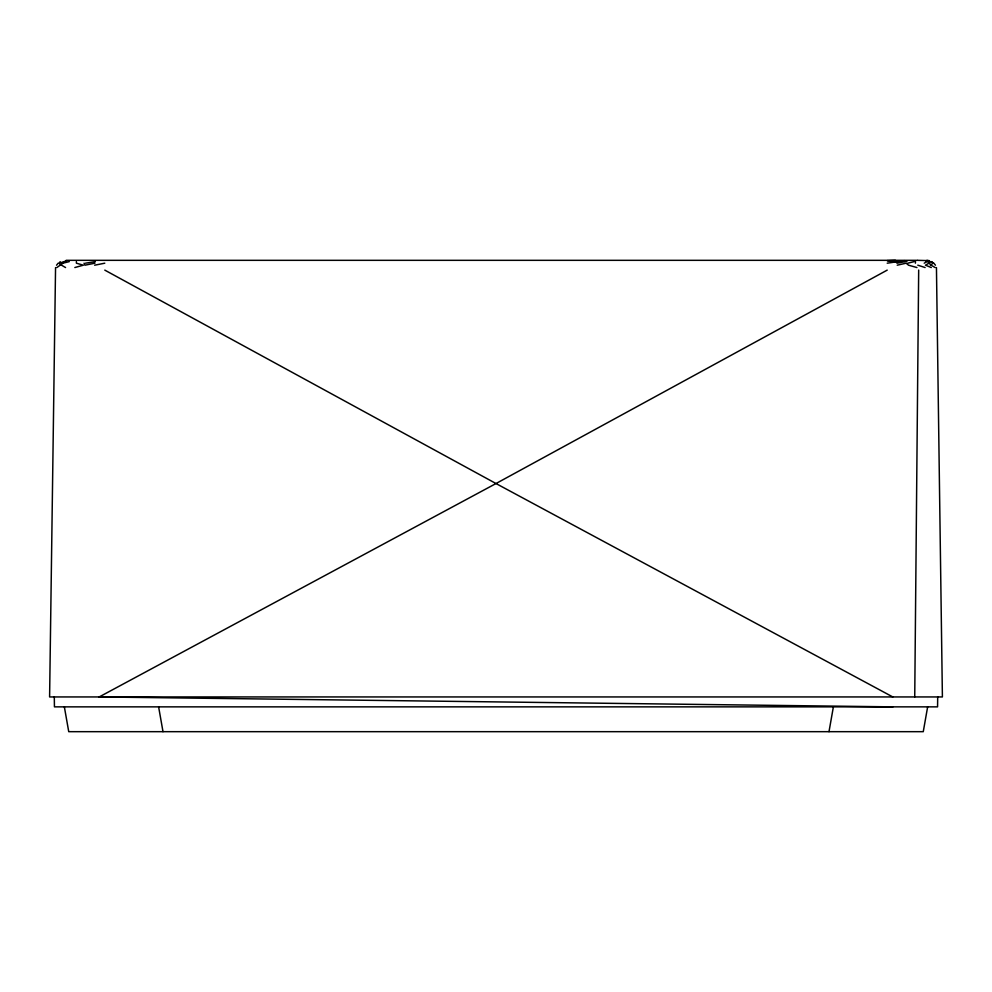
<?xml version="1.0" encoding="UTF-8"?>
<svg xmlns="http://www.w3.org/2000/svg" width="992" height="992" viewBox="0 0 992 992"><rect width="100%" height="100%" fill="white"/><g stroke="black" fill="none" stroke-linecap="round" stroke-linejoin="round"><path stroke-width="1.49" d="M914.736 696.942L918.679 270.072M937.7 696.942L937.564 706.862L54.436 706.862L54.3 696.942M915.38 263.178L915.504 261.628M55.552 267.58L49.6 696.942L942.4 696.942L936.448 267.58M829.002 731.674L833.379 706.862M927.644 706.862L923.267 731.674L68.733 731.674L64.356 706.862M59.198 263.19L60.19 261.64M932.616 263.178L931.128 265.199L935.134 267.555M56.556 265.224L58.144 263.19M56.842 267.567L62.967 263.178L69.254 261.628M62.174 263.178L64.802 261.628M887.208 270.122L496 483.538L99.212 696.942M924.209 263.178L927.148 261.628L925.672 260.66M66.923 260.66L59.371 263.178L60.723 265.199M74.834 267.542L83.34 265.199L76.409 263.178L76.359 261.628M907.841 263.178L914.14 261.628M897.214 265.199L906.142 263.178L908.536 265.199L916.943 267.542M94.959 263.178L84.903 265.199L84.047 263.178M94.624 265.199L104.792 263.19M896.88 263.19L905.312 261.628M887.208 263.19L904.344 260.66L906.936 261.628M85.56 263.178L95.381 261.64M895.441 260.326L887.208 260.66L896.458 261.64M66.154 260.326L917.414 260.326M917.774 260.326L929.442 260.66M99.076 696.942L892.924 706.862M927.049 260.908L929.578 261.392M926.888 260.326L928.512 260.66M917.798 265.186L925.127 267.542M931.29 267.542L925.462 265.186L928.971 263.178L927.83 261.628M892.788 696.942L496 483.538L104.792 270.122M61.554 265.199L65.559 267.542M935.444 265.224L933.856 263.19L930.62 261.64L929.69 263.178L930.384 265.199M931.81 261.64L932.84 263.19M158.621 706.862L162.998 731.674"/></g></svg>
